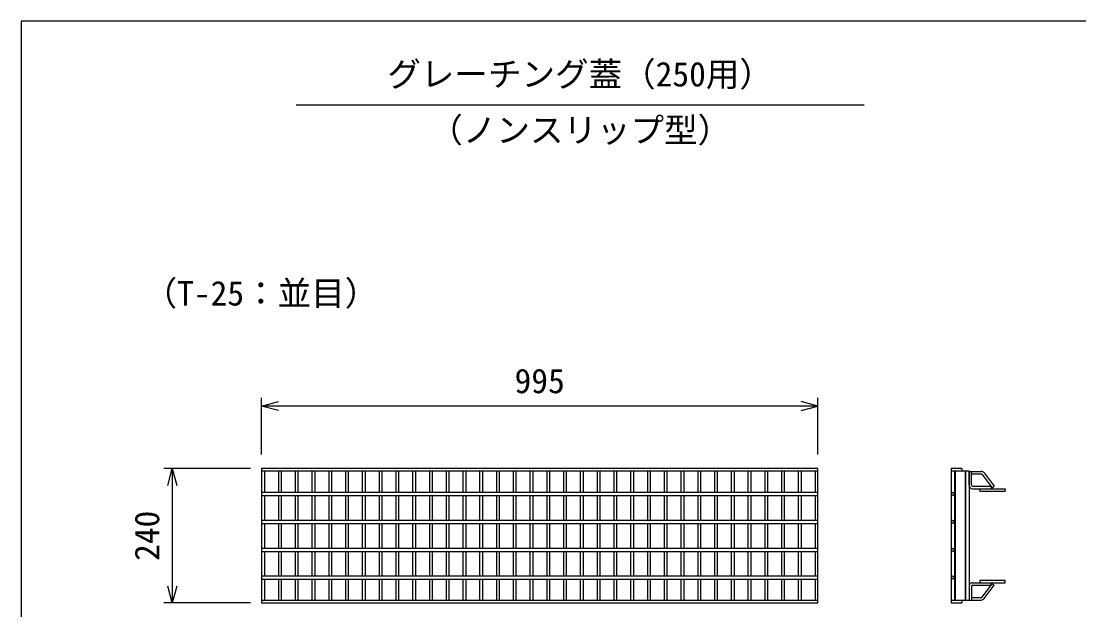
# Model space of a CAD drawing. Units: millimetres, scale not verified. Extents: x -16800 to 16800, y -5940 to 5940.
# Drawn here: x -6908 to -5016, y 1281 to 2335 of the extents above; entities that cross this region are included whole.
import ezdxf
from ezdxf.enums import TextEntityAlignment as Align

# ---------------------------------------------------------------- set-up
doc = ezdxf.new("R2010")
doc.units = ezdxf.units.MM
doc.header["$LTSCALE"] = 20
for name, color, linetype, lineweight in [('0-0_DIM', 7, 'Continuous', 25), ('0-2_HATCH', 6, 'Continuous', 25), ('0-6_TXT', 7, 'Continuous', 25)]:
    doc.layers.add(name, color=color, linetype=linetype, lineweight=lineweight)
doc.styles.add('ＭＳ ゴシック', font='')
doc.styles.get('ＭＳ ゴシック').set_extended_font_data('MS Gothic')

msp = doc.modelspace()

# ---------------------------------------------------------------- linework, layer by layer
at = {"layer": '0-0_DIM'}
for p, q in [((-6478.07, 1559.31), (-6478.07, 1660.9)), ((-5483.07, 1559.31), (-5483.07, 1660.9)), ((-5483.07, 1645.9), (-6478.07, 1645.9)), ((-6498.07, 1534.09), (-6653.07, 1534.09)), ((-6638.07, 1534.09), (-6638.07, 1294.09)), ((-6498.07, 1294.09), (-6653.07, 1294.09))]:
    msp.add_line(p, q, dxfattribs=at)
for points in [[(-6448.07, 1637.86), (-6478.07, 1645.9), (-6448.07, 1653.94)], [(-5513.07, 1637.86), (-5483.07, 1645.9), (-5513.07, 1653.94)], [(-6646.1, 1504.09), (-6638.07, 1534.09), (-6630.03, 1504.09)], [(-6630.03, 1324.09), (-6638.07, 1294.09), (-6646.1, 1324.09)]]:
    msp.add_lwpolyline(points, dxfattribs=at)
at = {"layer": '0-2_HATCH'}
for p, q in [((-5244.69, 1534.09), (-5244.69, 1294.09)), ((-5225.69, 1534.09), (-5244.69, 1534.09)), ((-5225.69, 1534.09), (-5225.69, 1529.59)), ((-5483.07, 1529.59), (-6478.07, 1529.59)), ((-6473.07, 1529.59), (-6473.07, 1492.09)), ((-6448.07, 1529.59), (-6448.07, 1492.09)), ((-6443.07, 1529.59), (-6443.07, 1492.09)), ((-6418.07, 1529.59), (-6418.07, 1492.09)), ((-6413.07, 1529.59), (-6413.07, 1492.09)), ((-6388.07, 1529.59), (-6388.07, 1492.09)), ((-6383.07, 1529.59), (-6383.07, 1492.09)), ((-6358.07, 1529.59), (-6358.07, 1492.09)), ((-6353.07, 1529.59), (-6353.07, 1492.09)), ((-6328.07, 1529.59), (-6328.07, 1492.09)), ((-6323.07, 1529.59), (-6323.07, 1492.09)), ((-6298.07, 1529.59), (-6298.07, 1492.09)), ((-6293.07, 1529.59), (-6293.07, 1492.09)), ((-6268.07, 1529.59), (-6268.07, 1492.09)), ((-6263.07, 1529.59), (-6263.07, 1492.09)), ((-6238.07, 1529.59), (-6238.07, 1492.09)), ((-6233.07, 1529.59), (-6233.07, 1492.09)), ((-6208.07, 1529.59), (-6208.07, 1492.09)), ((-6203.07, 1529.59), (-6203.07, 1492.09)), ((-6178.07, 1529.59), (-6178.07, 1492.09)), ((-6173.07, 1529.59), (-6173.07, 1492.09)), ((-6148.07, 1529.59), (-6148.07, 1492.09)), ((-6143.07, 1529.59), (-6143.07, 1492.09)), ((-6118.07, 1529.59), (-6118.07, 1492.09)), ((-6113.07, 1529.59), (-6113.07, 1492.09)), ((-6088.07, 1529.59), (-6088.07, 1492.09)), ((-6083.07, 1529.59), (-6083.07, 1492.09)), ((-6058.07, 1529.59), (-6058.07, 1492.09)), ((-6053.07, 1529.59), (-6053.07, 1492.09)), ((-6028.07, 1529.59), (-6028.07, 1492.09)), ((-6023.07, 1529.59), (-6023.07, 1492.09)), ((-5998.07, 1529.59), (-5998.07, 1492.09)), ((-5993.07, 1529.59), (-5993.07, 1492.09)), ((-5968.07, 1529.59), (-5968.07, 1492.09)), ((-5963.07, 1529.59), (-5963.07, 1492.09)), ((-5938.07, 1529.59), (-5938.07, 1492.09)), ((-5933.07, 1529.59), (-5933.07, 1492.09)), ((-5908.07, 1529.59), (-5908.07, 1492.09)), ((-5903.07, 1529.59), (-5903.07, 1492.09)), ((-5878.07, 1529.59), (-5878.07, 1492.09)), ((-5873.07, 1529.59), (-5873.07, 1492.09)), ((-5848.07, 1529.59), (-5848.07, 1492.09)), ((-5843.07, 1529.59), (-5843.07, 1492.09)), ((-5818.07, 1529.59), (-5818.07, 1492.09)), ((-5813.07, 1529.59), (-5813.07, 1492.09)), ((-5788.07, 1529.59), (-5788.07, 1492.09)), ((-5783.07, 1529.59), (-5783.07, 1492.09)), ((-5758.07, 1529.59), (-5758.07, 1492.09)), ((-5753.07, 1529.59), (-5753.07, 1492.09)), ((-5728.07, 1529.59), (-5728.07, 1492.09)), ((-5723.07, 1529.59), (-5723.07, 1492.09)), ((-5698.07, 1529.59), (-5698.07, 1492.09)), ((-5693.07, 1529.59), (-5693.07, 1492.09)), ((-5668.07, 1529.59), (-5668.07, 1492.09)), ((-5663.07, 1529.59), (-5663.07, 1492.09)), ((-5638.07, 1529.59), (-5638.07, 1492.09)), ((-5633.07, 1529.59), (-5633.07, 1492.09)), ((-5608.07, 1529.59), (-5608.07, 1492.09)), ((-5603.07, 1529.59), (-5603.07, 1492.09)), ((-5578.07, 1529.59), (-5578.07, 1492.09)), ((-5573.07, 1529.59), (-5573.07, 1492.09)), ((-5548.07, 1529.59), (-5548.07, 1492.09)), ((-5543.07, 1529.59), (-5543.07, 1492.09)), ((-5518.07, 1529.59), (-5518.07, 1492.09)), ((-5513.07, 1529.59), (-5513.07, 1492.09)), ((-5488.07, 1529.59), (-5488.07, 1492.09)), ((-5212.69, 1529.59), (-5244.69, 1529.59)), ((-5238.69, 1529.59), (-5238.69, 1298.59)), ((-5237.69, 1529.59), (-5237.69, 1298.59)), ((-5219.69, 1529.59), (-5219.69, 1298.59)), ((-5218.69, 1529.59), (-5218.69, 1298.59)), ((-5212.69, 1529.59), (-5212.69, 1298.59)), ((-5212.69, 1529.09), (-5190.74, 1529.09)), ((-5212.69, 1504.59), (-5212.69, 1529.09)), ((-5208.19, 1504.59), (-5208.19, 1529.09)), ((-5208.19, 1524.59), (-5190.74, 1524.59)), ((-5189.14, 1523.79), (-5171.29, 1499.99)), ((-5185.54, 1526.49), (-5167.69, 1502.69)), ((-5206.19, 1498.09), (-5148.19, 1498.09)), ((-5193.19, 1493.59), (-5193.19, 1498.09)), ((-5171.29, 1499.99), (-5167.69, 1502.69)), ((-5148.19, 1498.09), (-5148.19, 1493.59)), ((-6478.07, 1492.09), (-5483.07, 1492.09)), ((-6478.07, 1486.09), (-5483.07, 1486.09)), ((-6473.07, 1486.09), (-6473.07, 1442.09)), ((-6448.07, 1486.09), (-6448.07, 1442.09)), ((-6443.07, 1486.09), (-6443.07, 1442.09)), ((-6418.07, 1486.09), (-6418.07, 1442.09)), ((-6413.07, 1486.09), (-6413.07, 1442.09)), ((-6388.07, 1486.09), (-6388.07, 1442.09)), ((-6383.07, 1486.09), (-6383.07, 1442.09)), ((-6358.07, 1486.09), (-6358.07, 1442.09)), ((-6353.07, 1486.09), (-6353.07, 1442.09)), ((-6328.07, 1486.09), (-6328.07, 1442.09)), ((-6323.07, 1486.09), (-6323.07, 1442.09)), ((-6298.07, 1486.09), (-6298.07, 1442.09)), ((-6293.07, 1486.09), (-6293.07, 1442.09)), ((-6268.07, 1486.09), (-6268.07, 1442.09)), ((-6263.07, 1486.09), (-6263.07, 1442.09)), ((-6238.07, 1486.09), (-6238.07, 1442.09)), ((-6233.07, 1486.09), (-6233.07, 1442.09)), ((-6208.07, 1486.09), (-6208.07, 1442.09)), ((-6203.07, 1486.09), (-6203.07, 1442.09)), ((-6178.07, 1486.09), (-6178.07, 1442.09)), ((-6173.07, 1486.09), (-6173.07, 1442.09)), ((-6148.07, 1486.09), (-6148.07, 1442.09)), ((-6143.07, 1486.09), (-6143.07, 1442.09)), ((-6118.07, 1486.09), (-6118.07, 1442.09)), ((-6113.07, 1486.09), (-6113.07, 1442.09)), ((-6088.07, 1486.09), (-6088.07, 1442.09)), ((-6083.07, 1486.09), (-6083.07, 1442.09)), ((-6058.07, 1486.09), (-6058.07, 1442.09)), ((-6053.07, 1486.09), (-6053.07, 1442.09)), ((-6028.07, 1486.09), (-6028.07, 1442.09)), ((-6023.07, 1486.09), (-6023.07, 1442.09)), ((-5998.07, 1486.09), (-5998.07, 1442.09)), ((-5993.07, 1486.09), (-5993.07, 1442.09)), ((-5968.07, 1486.09), (-5968.07, 1442.09)), ((-5963.07, 1486.09), (-5963.07, 1442.09)), ((-5938.07, 1486.09), (-5938.07, 1442.09)), ((-5933.07, 1486.09), (-5933.07, 1442.09)), ((-5908.07, 1486.09), (-5908.07, 1442.09)), ((-5903.07, 1486.09), (-5903.07, 1442.09)), ((-5878.07, 1486.09), (-5878.07, 1442.09)), ((-5873.07, 1486.09), (-5873.07, 1442.09)), ((-5848.07, 1486.09), (-5848.07, 1442.09)), ((-5843.07, 1486.09), (-5843.07, 1442.09)), ((-5818.07, 1486.09), (-5818.07, 1442.09)), ((-5813.07, 1486.09), (-5813.07, 1442.09)), ((-5788.07, 1486.09), (-5788.07, 1442.09)), ((-5783.07, 1486.09), (-5783.07, 1442.09)), ((-5758.07, 1486.09), (-5758.07, 1442.09)), ((-5753.07, 1486.09), (-5753.07, 1442.09)), ((-5728.07, 1486.09), (-5728.07, 1442.09)), ((-5723.07, 1486.09), (-5723.07, 1442.09)), ((-5698.07, 1486.09), (-5698.07, 1442.09)), ((-5693.07, 1486.09), (-5693.07, 1442.09)), ((-5668.07, 1486.09), (-5668.07, 1442.09)), ((-5663.07, 1486.09), (-5663.07, 1442.09)), ((-5638.07, 1486.09), (-5638.07, 1442.09)), ((-5633.07, 1486.09), (-5633.07, 1442.09)), ((-5608.07, 1486.09), (-5608.07, 1442.09)), ((-5603.07, 1486.09), (-5603.07, 1442.09)), ((-5578.07, 1486.09), (-5578.07, 1442.09)), ((-5573.07, 1486.09), (-5573.07, 1442.09)), ((-5548.07, 1486.09), (-5548.07, 1442.09)), ((-5543.07, 1486.09), (-5543.07, 1442.09)), ((-5518.07, 1486.09), (-5518.07, 1442.09)), ((-5513.07, 1486.09), (-5513.07, 1442.09)), ((-5488.07, 1486.09), (-5488.07, 1442.09)), ((-5193.19, 1493.59), (-5148.19, 1493.59)), ((-6478.07, 1442.09), (-5483.07, 1442.09)), ((-6478.07, 1436.09), (-5483.07, 1436.09)), ((-6473.07, 1436.09), (-6473.07, 1392.09)), ((-6448.07, 1436.09), (-6448.07, 1392.09)), ((-6443.07, 1436.09), (-6443.07, 1392.09)), ((-6418.07, 1436.09), (-6418.07, 1392.09)), ((-6413.07, 1436.09), (-6413.07, 1392.09)), ((-6388.07, 1436.09), (-6388.07, 1392.09)), ((-6383.07, 1436.09), (-6383.07, 1392.09)), ((-6358.07, 1436.09), (-6358.07, 1392.09)), ((-6353.07, 1436.09), (-6353.07, 1392.09)), ((-6328.07, 1436.09), (-6328.07, 1392.09)), ((-6323.07, 1436.09), (-6323.07, 1392.09)), ((-6298.07, 1436.09), (-6298.07, 1392.09)), ((-6293.07, 1436.09), (-6293.07, 1392.09)), ((-6268.07, 1436.09), (-6268.07, 1392.09)), ((-6263.07, 1436.09), (-6263.07, 1392.09)), ((-6238.07, 1436.09), (-6238.07, 1392.09)), ((-6233.07, 1436.09), (-6233.07, 1392.09)), ((-6208.07, 1436.09), (-6208.07, 1392.09)), ((-6203.07, 1436.09), (-6203.07, 1392.09)), ((-6178.07, 1436.09), (-6178.07, 1392.09)), ((-6173.07, 1436.09), (-6173.07, 1392.09)), ((-6148.07, 1436.09), (-6148.07, 1392.09)), ((-6143.07, 1436.09), (-6143.07, 1392.09)), ((-6118.07, 1436.09), (-6118.07, 1392.09)), ((-6113.07, 1436.09), (-6113.07, 1392.09)), ((-6088.07, 1436.09), (-6088.07, 1392.09)), ((-6083.07, 1436.09), (-6083.07, 1392.09)), ((-6058.07, 1436.09), (-6058.07, 1392.09)), ((-6053.07, 1436.09), (-6053.07, 1392.09)), ((-6028.07, 1436.09), (-6028.07, 1392.09)), ((-6023.07, 1436.09), (-6023.07, 1392.09)), ((-5998.07, 1436.09), (-5998.07, 1392.09)), ((-5993.07, 1436.09), (-5993.07, 1392.09)), ((-5968.07, 1436.09), (-5968.07, 1392.09)), ((-5963.07, 1436.09), (-5963.07, 1392.09)), ((-5938.07, 1436.09), (-5938.07, 1392.09)), ((-5933.07, 1436.09), (-5933.07, 1392.09)), ((-5908.07, 1436.09), (-5908.07, 1392.09)), ((-5903.07, 1436.09), (-5903.07, 1392.09)), ((-5878.07, 1436.09), (-5878.07, 1392.09)), ((-5873.07, 1436.09), (-5873.07, 1392.09)), ((-5848.07, 1436.09), (-5848.07, 1392.09)), ((-5843.07, 1436.09), (-5843.07, 1392.09)), ((-5818.07, 1436.09), (-5818.07, 1392.09)), ((-5813.07, 1436.09), (-5813.07, 1392.09)), ((-5788.07, 1436.09), (-5788.07, 1392.09)), ((-5783.07, 1436.09), (-5783.07, 1392.09)), ((-5758.07, 1436.09), (-5758.07, 1392.09)), ((-5753.07, 1436.09), (-5753.07, 1392.09)), ((-5728.07, 1436.09), (-5728.07, 1392.09)), ((-5723.07, 1436.09), (-5723.07, 1392.09)), ((-5698.07, 1436.09), (-5698.07, 1392.09)), ((-5693.07, 1436.09), (-5693.07, 1392.09)), ((-5668.07, 1436.09), (-5668.07, 1392.09)), ((-5663.07, 1436.09), (-5663.07, 1392.09)), ((-5638.07, 1436.09), (-5638.07, 1392.09)), ((-5633.07, 1436.09), (-5633.07, 1392.09)), ((-5608.07, 1436.09), (-5608.07, 1392.09)), ((-5603.07, 1436.09), (-5603.07, 1392.09)), ((-5578.07, 1436.09), (-5578.07, 1392.09)), ((-5573.07, 1436.09), (-5573.07, 1392.09)), ((-5548.07, 1436.09), (-5548.07, 1392.09)), ((-5543.07, 1436.09), (-5543.07, 1392.09)), ((-5518.07, 1436.09), (-5518.07, 1392.09)), ((-5513.07, 1436.09), (-5513.07, 1392.09)), ((-5488.07, 1436.09), (-5488.07, 1392.09)), ((-6478.07, 1392.09), (-5483.07, 1392.09)), ((-6478.07, 1386.09), (-5483.07, 1386.09)), ((-6473.07, 1386.09), (-6473.07, 1342.09)), ((-6448.07, 1386.09), (-6448.07, 1342.09)), ((-6443.07, 1386.09), (-6443.07, 1342.09)), ((-6418.07, 1386.09), (-6418.07, 1342.09)), ((-6413.07, 1386.09), (-6413.07, 1342.09)), ((-6388.07, 1386.09), (-6388.07, 1342.09)), ((-6383.07, 1386.09), (-6383.07, 1342.09)), ((-6358.07, 1386.09), (-6358.07, 1342.09)), ((-6353.07, 1386.09), (-6353.07, 1342.09)), ((-6328.07, 1386.09), (-6328.07, 1342.09)), ((-6323.07, 1386.09), (-6323.07, 1342.09)), ((-6298.07, 1386.09), (-6298.07, 1342.09)), ((-6293.07, 1386.09), (-6293.07, 1342.09)), ((-6268.07, 1386.09), (-6268.07, 1342.09)), ((-6263.07, 1386.09), (-6263.07, 1342.09)), ((-6238.07, 1386.09), (-6238.07, 1342.09)), ((-6233.07, 1386.09), (-6233.07, 1342.09)), ((-6208.07, 1386.09), (-6208.07, 1342.09)), ((-6203.07, 1386.09), (-6203.07, 1342.09)), ((-6178.07, 1386.09), (-6178.07, 1342.09)), ((-6173.07, 1386.09), (-6173.07, 1342.09)), ((-6148.07, 1386.09), (-6148.07, 1342.09)), ((-6143.07, 1386.09), (-6143.07, 1342.09)), ((-6118.07, 1386.09), (-6118.07, 1342.09)), ((-6113.07, 1386.09), (-6113.07, 1342.09)), ((-6088.07, 1386.09), (-6088.07, 1342.09)), ((-6083.07, 1386.09), (-6083.07, 1342.09)), ((-6058.07, 1386.09), (-6058.07, 1342.09)), ((-6053.07, 1386.09), (-6053.07, 1342.09)), ((-6028.07, 1386.09), (-6028.07, 1342.09)), ((-6023.07, 1386.09), (-6023.07, 1342.09)), ((-5998.07, 1386.09), (-5998.07, 1342.09)), ((-5993.07, 1386.09), (-5993.07, 1342.09)), ((-5968.07, 1386.09), (-5968.07, 1342.09)), ((-5963.07, 1386.09), (-5963.07, 1342.09)), ((-5938.07, 1386.09), (-5938.07, 1342.09)), ((-5933.07, 1386.09), (-5933.07, 1342.09)), ((-5908.07, 1386.09), (-5908.07, 1342.09)), ((-5903.07, 1386.09), (-5903.07, 1342.09)), ((-5878.07, 1386.09), (-5878.07, 1342.09)), ((-5873.07, 1386.09), (-5873.07, 1342.09)), ((-5848.07, 1386.09), (-5848.07, 1342.09)), ((-5843.07, 1386.09), (-5843.07, 1342.09)), ((-5818.07, 1386.09), (-5818.07, 1342.09)), ((-5813.07, 1386.09), (-5813.07, 1342.09)), ((-5788.07, 1386.09), (-5788.07, 1342.09)), ((-5783.07, 1386.09), (-5783.07, 1342.09)), ((-5758.07, 1386.09), (-5758.07, 1342.09)), ((-5753.07, 1386.09), (-5753.07, 1342.09)), ((-5728.07, 1386.09), (-5728.07, 1342.09)), ((-5723.07, 1386.09), (-5723.07, 1342.09)), ((-5698.07, 1386.09), (-5698.07, 1342.09)), ((-5693.07, 1386.09), (-5693.07, 1342.09)), ((-5668.07, 1386.09), (-5668.07, 1342.09)), ((-5663.07, 1386.09), (-5663.07, 1342.09)), ((-5638.07, 1386.09), (-5638.07, 1342.09)), ((-5633.07, 1386.09), (-5633.07, 1342.09)), ((-5608.07, 1386.09), (-5608.07, 1342.09)), ((-5603.07, 1386.09), (-5603.07, 1342.09)), ((-5578.07, 1386.09), (-5578.07, 1342.09)), ((-5573.07, 1386.09), (-5573.07, 1342.09)), ((-5548.07, 1386.09), (-5548.07, 1342.09)), ((-5543.07, 1386.09), (-5543.07, 1342.09)), ((-5518.07, 1386.09), (-5518.07, 1342.09)), ((-5513.07, 1386.09), (-5513.07, 1342.09)), ((-5488.07, 1386.09), (-5488.07, 1342.09)), ((-6478.07, 1342.09), (-5483.07, 1342.09)), ((-6478.07, 1336.09), (-5483.07, 1336.09)), ((-6473.07, 1336.09), (-6473.07, 1298.59)), ((-6448.07, 1336.09), (-6448.07, 1298.59)), ((-6443.07, 1336.09), (-6443.07, 1298.59)), ((-6418.07, 1336.09), (-6418.07, 1298.59)), ((-6413.07, 1336.09), (-6413.07, 1298.59)), ((-6388.07, 1336.09), (-6388.07, 1298.59)), ((-6383.07, 1336.09), (-6383.07, 1298.59)), ((-6358.07, 1336.09), (-6358.07, 1298.59)), ((-6353.07, 1336.09), (-6353.07, 1298.59)), ((-6328.07, 1336.09), (-6328.07, 1298.59)), ((-6323.07, 1336.09), (-6323.07, 1298.59)), ((-6298.07, 1336.09), (-6298.07, 1298.59)), ((-6293.07, 1336.09), (-6293.07, 1298.59)), ((-6268.07, 1336.09), (-6268.07, 1298.59)), ((-6263.07, 1336.09), (-6263.07, 1298.59)), ((-6238.07, 1336.09), (-6238.07, 1298.59)), ((-6233.07, 1336.09), (-6233.07, 1298.59)), ((-6208.07, 1336.09), (-6208.07, 1298.59)), ((-6203.07, 1336.09), (-6203.07, 1298.59)), ((-6178.07, 1336.09), (-6178.07, 1298.59)), ((-6173.07, 1336.09), (-6173.07, 1298.59)), ((-6148.07, 1336.09), (-6148.07, 1298.59)), ((-6143.07, 1336.09), (-6143.07, 1298.59)), ((-6118.07, 1336.09), (-6118.07, 1298.59)), ((-6113.07, 1336.09), (-6113.07, 1298.59)), ((-6088.07, 1336.09), (-6088.07, 1298.59)), ((-6083.07, 1336.09), (-6083.07, 1298.59)), ((-6058.07, 1336.09), (-6058.07, 1298.59)), ((-6053.07, 1336.09), (-6053.07, 1298.59)), ((-6028.07, 1336.09), (-6028.07, 1298.59)), ((-6023.07, 1336.09), (-6023.07, 1298.59)), ((-5998.07, 1336.09), (-5998.07, 1298.59)), ((-5993.07, 1336.09), (-5993.07, 1298.59)), ((-5968.07, 1336.09), (-5968.07, 1298.59)), ((-5963.07, 1336.09), (-5963.07, 1298.59)), ((-5938.07, 1336.09), (-5938.07, 1298.59)), ((-5933.07, 1336.09), (-5933.07, 1298.59)), ((-5908.07, 1336.09), (-5908.07, 1298.59)), ((-5903.07, 1336.09), (-5903.07, 1298.59)), ((-5878.07, 1336.09), (-5878.07, 1298.59)), ((-5873.07, 1336.09), (-5873.07, 1298.59)), ((-5848.07, 1336.09), (-5848.07, 1298.59)), ((-5843.07, 1336.09), (-5843.07, 1298.59)), ((-5818.07, 1336.09), (-5818.07, 1298.59)), ((-5813.07, 1336.09), (-5813.07, 1298.59)), ((-5788.07, 1336.09), (-5788.07, 1298.59)), ((-5783.07, 1336.09), (-5783.07, 1298.59)), ((-5758.07, 1336.09), (-5758.07, 1298.59)), ((-5753.07, 1336.09), (-5753.07, 1298.59)), ((-5728.07, 1336.09), (-5728.07, 1298.59)), ((-5723.07, 1336.09), (-5723.07, 1298.59)), ((-5698.07, 1336.09), (-5698.07, 1298.59)), ((-5693.07, 1336.09), (-5693.07, 1298.59)), ((-5668.07, 1336.09), (-5668.07, 1298.59)), ((-5663.07, 1336.09), (-5663.07, 1298.59)), ((-5638.07, 1336.09), (-5638.07, 1298.59)), ((-5633.07, 1336.09), (-5633.07, 1298.59)), ((-5608.07, 1336.09), (-5608.07, 1298.59)), ((-5603.07, 1336.09), (-5603.07, 1298.59)), ((-5578.07, 1336.09), (-5578.07, 1298.59)), ((-5573.07, 1336.09), (-5573.07, 1298.59)), ((-5548.07, 1336.09), (-5548.07, 1298.59)), ((-5543.07, 1336.09), (-5543.07, 1298.59)), ((-5518.07, 1336.09), (-5518.07, 1298.59)), ((-5513.07, 1336.09), (-5513.07, 1298.59)), ((-5488.07, 1336.09), (-5488.07, 1298.59)), ((-5206.19, 1330.09), (-5148.19, 1330.09)), ((-5193.19, 1334.59), (-5148.19, 1334.59)), ((-5193.19, 1334.59), (-5193.19, 1330.09)), ((-5189.14, 1304.39), (-5171.29, 1328.19)), ((-5185.54, 1301.69), (-5167.69, 1325.49)), ((-5171.29, 1328.19), (-5167.69, 1325.49)), ((-5148.19, 1330.09), (-5148.19, 1334.59)), ((-5212.69, 1323.59), (-5212.69, 1299.09)), ((-5208.19, 1323.59), (-5208.19, 1299.09)), ((-6478.07, 1298.59), (-5483.07, 1298.59)), ((-5244.69, 1298.59), (-5212.69, 1298.59)), ((-5244.69, 1294.09), (-5225.69, 1294.09)), ((-5225.69, 1298.59), (-5225.69, 1294.09)), ((-5212.69, 1299.09), (-5190.74, 1299.09)), ((-5208.19, 1303.59), (-5190.74, 1303.59))]:
    msp.add_line(p, q, dxfattribs=at)
for points in [[(-5483.07, 1534.09), (-6478.07, 1534.09), (-6478.07, 1294.09), (-5483.07, 1294.09)], [(-5241.69, 1492.09), (-5244.69, 1489.09), (-5241.69, 1486.09), (-5238.69, 1489.09)], [(-5241.69, 1442.09), (-5244.69, 1439.09), (-5241.69, 1436.09), (-5238.69, 1439.09)], [(-5241.69, 1392.09), (-5244.69, 1389.09), (-5241.69, 1386.09), (-5238.69, 1389.09)], [(-5241.69, 1342.09), (-5244.69, 1339.09), (-5241.69, 1336.09), (-5238.69, 1339.09)]]:
    msp.add_lwpolyline(points, close=True, dxfattribs=at)
for points in [[(-5206.19, 1502.59), (-5173.24, 1502.59), (-5173.24, 1498.09)], [(-5206.19, 1325.59), (-5173.24, 1325.59), (-5173.24, 1330.09)]]:
    msp.add_lwpolyline(points, dxfattribs=at)
for centre, radius, start, end in [((-5190.74, 1522.59), 6.5, 36.8699, 90), ((-5190.74, 1522.59), 2, 36.8699, 90), ((-5206.19, 1504.59), 6.5, 180, 270), ((-5206.19, 1504.59), 2, 180, 270), ((-5206.19, 1323.59), 6.5, 90, 180), ((-5206.19, 1323.59), 2, 90, 180), ((-5190.74, 1305.59), 2, 270, 323.1301), ((-5190.74, 1305.59), 6.5, 270, 323.1301)]:
    msp.add_arc(centre, radius, start, end, dxfattribs=at)
at = {"layer": '0-6_TXT'}
msp.add_line((-6416.03, 2184.65), (-5400.44, 2184.65), dxfattribs=at)
msp.add_lwpolyline([(-6908.23, -115.35), (-4908.23, -115.35), (-4908.23, 2334.65), (-6908.23, 2334.65)], close=True, dxfattribs=at)

# ---------------------------------------------------------------- texts
at = {"layer": '0-0_DIM', "style": 'ＭＳ ゴシック'}
for s, p in [('（T-25：並目）', (-6689.2, 1812.68)), ('995', (-6025.57, 1655.9))]:
    msp.add_text(s, height=43.99, dxfattribs=at).set_placement(p, align=Align.BOTTOM_LEFT)
msp.add_text('240', height=43.99, rotation=90, dxfattribs=at).set_placement((-6648.07, 1369.09), align=Align.BOTTOM_LEFT)
at = {"layer": '0-6_TXT', "style": 'ＭＳ ゴシック'}
for s, p in [('グレーチング蓋（250用）', (-6253.23, 2204.65)), ('（ノンスリップ型）', (-6178.23, 2104.65))]:
    msp.add_text(s, height=43.99, dxfattribs=at).set_placement(p, align=Align.BOTTOM_LEFT)

doc.saveas('drawing.dxf')
